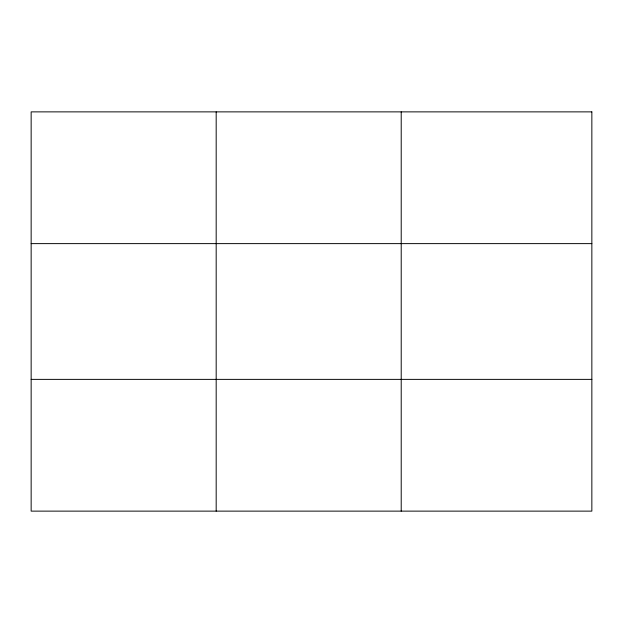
<?xml version="1.0" encoding="UTF-8"?>
<svg xmlns="http://www.w3.org/2000/svg" width="623" height="623" viewBox="0 0 623 623"><rect width="100%" height="100%" fill="white"/><g stroke="black" fill="none" stroke-linecap="round" stroke-linejoin="round"><path stroke-width="0.93" d="M216.181 111.875L216.181 511.125M401.212 111.875L401.212 511.125M31.15 243.624L591.85 243.624M31.15 379.376L591.85 379.376M591.85 111.875L591.85 511.125L31.15 511.125L31.15 111.875L591.85 111.875"/></g></svg>
